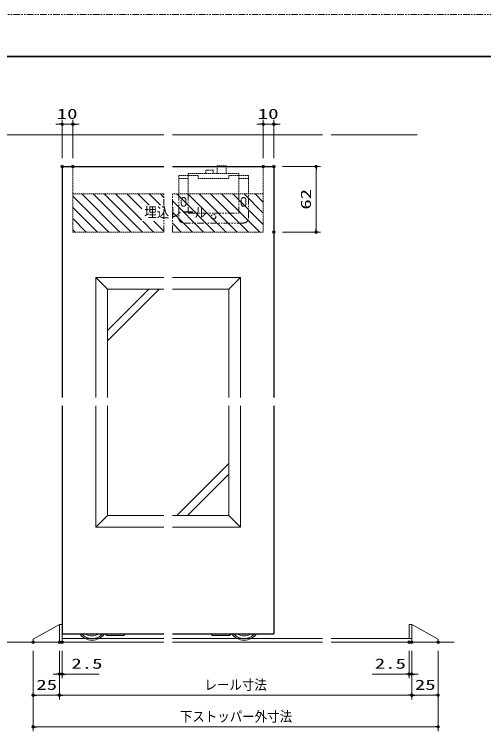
# Model space of a CAD drawing. Units: millimetres, scale not verified. Extents: x -1306 to 1306, y -607 to 607.
# Drawn here: x -681 to -237, y -84 to 594 of the extents above; entities that cross this region are included whole.
import ezdxf
from ezdxf.enums import TextEntityAlignment as Align

# ---------------------------------------------------------------- set-up
doc = ezdxf.new("R2010")
doc.units = ezdxf.units.MM
doc.header["$LTSCALE"] = 5
doc.header["$PDMODE"] = 32
doc.header["$PDSIZE"] = 2.5
doc.linetypes.add('USER1', pattern=[2.5, 1.25, -0.25, 0.25, -0.25, 0.25, -0.25])
doc.linetypes.add('USER2', pattern=[0.375, 0.25, -0.125])
for name, color, linetype, lineweight in [('0-1_線(黄)', 2, 'Continuous', 15), ('0-3_陰線', 1, 'USER1', 9), ('0-A_点線(青)', 4, 'USER2', 9), ('0-B_点線(水)', 4, 'USER2', 9), ('0-D_線(白)', 7, 'Continuous', 30), ('1-0_線(水)', 4, 'Continuous', 9), ('1-1_寸法線', 3, 'Continuous', 13), ('1-2_ハッチング', 6, 'Continuous', 9), ('1-4_DEFPOINTS', 7, 'Continuous', 5), ('1-5_0', 3, 'Continuous', 25), ('1-8_図面枠', 7, 'Continuous', 35)]:
    doc.layers.add(name, color=color, linetype=linetype, lineweight=lineweight)
doc.styles.add('ＭＳ ゴシック', font='')
doc.styles.get('ＭＳ ゴシック').set_extended_font_data('MS Gothic')

# ---------------------------------------------------------------- blocks, each defined once
blk = doc.blocks.new('_DOT')
at = {"layer": '1-5_0'}
blk.add_line((-2.5, 0), (-5, 0), dxfattribs=at)
for points in [[(0, 0), (-2.5, 0), (-2.48, 0.313)], [(0, 0), (-2.48, -0.313), (-2.5, 0)], [(0, 0), (-2.48, 0.313), (-2.421, 0.622)], [(0, 0), (-2.421, -0.622), (-2.48, -0.313)], [(0, 0), (-2.421, 0.622), (-2.324, 0.92)], [(0, 0), (-2.324, -0.92), (-2.421, -0.622)], [(0, 0), (-2.324, 0.92), (-2.191, 1.204)], [(0, 0), (-2.191, -1.204), (-2.324, -0.92)], [(0, 0), (-2.191, 1.204), (-2.023, 1.469)], [(0, 0), (-2.023, -1.469), (-2.191, -1.204)], [(0, 0), (-2.023, 1.469), (-1.822, 1.711)], [(0, 0), (-1.822, -1.711), (-2.023, -1.469)], [(0, 0), (-1.822, 1.711), (-1.594, 1.926)], [(0, 0), (-1.594, -1.926), (-1.822, -1.711)], [(0, 0), (-1.594, 1.926), (-1.34, 2.111)], [(0, 0), (-1.34, -2.111), (-1.594, -1.926)], [(0, 0), (-1.34, 2.111), (-1.064, 2.262)], [(0, 0), (-1.064, -2.262), (-1.34, -2.111)], [(0, 0), (-1.064, 2.262), (-0.773, 2.378)], [(0, 0), (-0.773, -2.378), (-1.064, -2.262)], [(0, 0), (-0.773, 2.378), (-0.468, 2.456)], [(0, 0), (-0.468, -2.456), (-0.773, -2.378)], [(0, 0), (-0.468, 2.456), (-0.157, 2.495)], [(0, 0), (-0.157, -2.495), (-0.468, -2.456)], [(0, 0), (-0.157, 2.495), (0.157, 2.495)], [(0, 0), (0.157, -2.495), (-0.157, -2.495)], [(0, 0), (0.157, 2.495), (0.468, 2.456)], [(0, 0), (0.468, 2.456), (0.773, 2.378)], [(0, 0), (0.773, 2.378), (1.064, 2.262)], [(0, 0), (1.064, 2.262), (1.34, 2.111)], [(0, 0), (1.34, 2.111), (1.594, 1.926)], [(0, 0), (1.594, 1.926), (1.822, 1.711)], [(0, 0), (1.822, 1.711), (2.023, 1.469)], [(0, 0), (2.023, 1.469), (2.191, 1.204)], [(0, 0), (2.191, 1.204), (2.324, 0.92)], [(0, 0), (2.324, 0.92), (2.421, 0.622)], [(0, 0), (2.421, 0.622), (2.48, 0.313)], [(0, 0), (2.48, 0.313), (2.5, 0)], [(0, 0), (0.468, -2.456), (0.157, -2.495)], [(0, 0), (0.773, -2.378), (0.468, -2.456)], [(0, 0), (1.064, -2.262), (0.773, -2.378)], [(0, 0), (1.34, -2.111), (1.064, -2.262)], [(0, 0), (1.594, -1.926), (1.34, -2.111)], [(0, 0), (1.822, -1.711), (1.594, -1.926)], [(0, 0), (2.023, -1.469), (1.822, -1.711)], [(0, 0), (2.191, -1.204), (2.023, -1.469)], [(0, 0), (2.324, -0.92), (2.191, -1.204)], [(0, 0), (2.421, -0.622), (2.324, -0.92)], [(0, 0), (2.48, -0.313), (2.421, -0.622)], [(0, 0), (2.5, 0), (2.48, -0.313)]]:
    blk.add_solid(points, dxfattribs=at)

msp = doc.modelspace()

# ---------------------------------------------------------------- linework, layer by layer
at = {"layer": '0-1_線(黄)'}
for p, q in [((-1235.181, 480.092), (-539.702, 480.092)), ((-531.702, 480.092), (-389.702, 480.092)), ((-381.702, 480.092), (-300.409, 480.092)), ((-1235.181, 0.092), (-539.702, 0.092)), ((-531.702, 0.092), (-389.702, 0.092)), ((-381.702, 0.092), (-265.212, 0.092))]:
    msp.add_line(p, q, dxfattribs=at)
at = {"layer": '0-3_陰線', "color": 4}
msp.add_line((387.036, 594), (-1292.964, 594), dxfattribs=at)
at = {"layer": '0-3_陰線'}
for p, q in [((-539.702, 388.092), (-539.702, 424.092)), ((-531.702, 388.092), (-531.702, 424.092)), ((-525.703, 424.092), (-525.703, 401.592)), ((-459.703, 401.592), (-459.703, 424.092)), ((-523.203, 418.592), (-523.203, 414.592)), ((-518.903, 418.592), (-518.903, 414.592)), ((-466.503, 418.592), (-466.503, 414.592)), ((-462.203, 418.592), (-462.203, 414.592)), ((-520.703, 396.592), (-464.703, 396.592))]:
    msp.add_line(p, q, dxfattribs=at)
msp.add_lwpolyline([(-516.703, 424.092), (-516.703, 406.092), (-468.703, 406.092), (-468.703, 424.092)], dxfattribs=at)
msp.add_circle((-492.703, 402.592), 2.15, dxfattribs=at)
for centre, radius, start, end in [((-521.053, 418.592), 2.15, 0, 180), ((-464.353, 418.592), 2.15, 0, 180), ((-521.053, 414.592), 2.15, 180, 0), ((-464.353, 414.592), 2.15, 180, 0), ((-520.703, 401.592), 5, 180, 270), ((-464.703, 401.592), 5, 270, 0)]:
    msp.add_arc(centre, radius, start, end, dxfattribs=at)
at = {"layer": '0-A_点線(青)'}
for p, q in [((-577.701, 6.592), (-576.701, 7.592)), ((-576.701, 8.092), (-576.701, 7.592)), ((-494.703, 8.092), (-494.703, 7.592)), ((-493.703, 6.592), (-494.703, 7.592))]:
    msp.add_line(p, q, dxfattribs=at)
for points in [[(-593.417, 6.592), (-593.701, 6.592), (-595.201, 8.092)], [(-477.987, 6.592), (-477.703, 6.592), (-476.203, 8.092)]]:
    msp.add_lwpolyline(points, dxfattribs=at)
at = {"layer": '0-B_点線(水)'}
for p, q in [((-625.701, 450.092), (-625.701, 388.092)), ((-489.203, 450.592), (-489.203, 443.592)), ((-445.703, 450.092), (-445.703, 388.092)), ((-525.703, 441.592), (-507.203, 441.592)), ((-525.703, 441.592), (-525.703, 424.092)), ((-516.703, 443.592), (-468.703, 443.592)), ((-516.703, 443.592), (-516.703, 424.092)), ((-507.203, 438.592), (-507.203, 441.592)), ((-493.003, 446.592), (-493.003, 443.592)), ((-459.703, 441.592), (-478.203, 441.592)), ((-478.203, 438.592), (-478.203, 441.592)), ((-468.703, 424.092), (-468.703, 443.592)), ((-459.703, 424.092), (-459.703, 441.592)), ((-525.703, 438.592), (-516.703, 438.592)), ((-507.203, 438.592), (-478.203, 438.592)), ((-459.703, 438.592), (-468.703, 438.592)), ((-625.701, 424.092), (-539.702, 424.092)), ((-531.702, 424.092), (-445.703, 424.092)), ((-625.701, 388.092), (-539.702, 388.092)), ((-531.702, 388.092), (-445.703, 388.092))]:
    msp.add_line(p, q, dxfattribs=at)
for points in [[(-489.203, 450.592), (-480.703, 450.592), (-480.703, 443.592)], [(-493.003, 446.592), (-500.003, 446.592), (-500.003, 443.592)]]:
    msp.add_lwpolyline(points, dxfattribs=at)
at = {"layer": '0-D_線(白)'}
for p, q in [((-635.701, 450.092), (-539.702, 450.092)), ((-635.701, 450.092), (-635.701, 231.777)), ((-531.702, 450.092), (-435.703, 450.092)), ((-435.703, 450.092), (-435.703, 231.777)), ((-635.701, 223.777), (-635.701, 72.275)), ((-635.701, 223.777), (-635.701, 8.092)), ((-435.703, 223.777), (-435.703, 8.092)), ((-635.701, 64.275), (-635.701, 8.092)), ((-635.701, 8.092), (-539.702, 8.092)), ((-531.702, 8.092), (-435.703, 8.092))]:
    msp.add_line(p, q, dxfattribs=at)
at = {"layer": '1-0_線(水)'}
for p, q in [((-554.001, 334.093), (-593.001, 295.093)), ((-544.001, 334.093), (-593.001, 285.093)), ((-478.403, 169.092), (-527.403, 120.092)), ((-478.403, 159.092), (-517.403, 120.092)), ((-638.201, 17.092), (-638.201, 0.092)), ((-635.701, 17.092), (-635.701, 0.092)), ((-307.955, 17.092), (-307.955, 3.592)), ((-305.455, 17.092), (-305.455, 0.092)), ((-663.201, 0.092), (-663.201, 3.092)), ((-663.201, 0.092), (-663.201, 3.092)), ((-539.702, 3.592), (-635.701, 3.592)), ((-577.701, 6.592), (-593.417, 6.592)), ((-389.702, 3.592), (-531.702, 3.592)), ((-493.703, 6.592), (-477.987, 6.592)), ((-305.455, 3.592), (-381.702, 3.592)), ((-280.455, 0.092), (-280.455, 3.092)), ((-280.455, 0.092), (-280.455, 3.068))]:
    msp.add_line(p, q, dxfattribs=at)
for points in [[(-635.701, 17.092), (-638.201, 17.092), (-663.201, 3.092)], [(-307.955, 17.092), (-305.455, 17.092), (-280.455, 3.092)]]:
    msp.add_lwpolyline(points, dxfattribs=at)
for centre, radius, start, end in [((-607.501, 16.592), 14.5, 215.8883, 270), ((-607.501, 16.592), 13, 220.83222, 319.16778), ((-607.701, 16.592), 10.5, 234.04943, 305.95057), ((-607.501, 16.592), 14.5, 270, 324.1117), ((-463.903, 16.592), 14.5, 215.8883, 270), ((-463.903, 16.592), 13, 220.83222, 319.16778), ((-463.703, 16.592), 10.5, 234.04943, 305.95057), ((-463.903, 16.592), 14.5, 270, 324.1117)]:
    msp.add_arc(centre, radius, start, end, dxfattribs=at)
at = {"layer": '1-1_寸法線'}
for p, q in [((-638.701, 490.092), (-641.701, 490.092)), ((-635.701, 458.092), (-635.701, 494.092)), ((-635.701, 490.092), (-625.701, 490.092)), ((-625.701, 458.092), (-625.701, 494.092)), ((-622.701, 490.092), (-619.701, 490.092)), ((-448.703, 490.092), (-451.703, 490.092)), ((-445.703, 458.092), (-445.703, 494.092)), ((-445.703, 490.092), (-435.703, 490.092)), ((-435.703, 458.092), (-435.703, 494.092)), ((-432.703, 490.092), (-429.703, 490.092)), ((-427.703, 450.092), (-391.703, 450.092)), ((-395.703, 447.092), (-395.703, 391.092)), ((-427.703, 388.092), (-391.703, 388.092)), ((-593.001, 334.093), (-604.001, 345.093)), ((-604.001, 345.093), (-539.702, 345.093)), ((-604.001, 231.777), (-604.001, 345.093)), ((-531.702, 345.093), (-467.403, 345.093)), ((-478.403, 334.093), (-467.403, 345.093)), ((-467.403, 345.093), (-467.403, 231.777)), ((-593.001, 334.093), (-539.702, 334.093)), ((-593.001, 231.777), (-593.001, 334.093)), ((-531.702, 334.093), (-478.403, 334.093)), ((-478.403, 334.093), (-478.403, 231.777)), ((-604.001, 109.092), (-604.001, 223.777)), ((-593.001, 120.092), (-593.001, 223.777)), ((-478.403, 223.777), (-478.403, 120.092)), ((-467.403, 223.777), (-467.403, 109.092)), ((-593.001, 120.092), (-604.001, 109.092)), ((-539.702, 120.092), (-593.001, 120.092)), ((-478.403, 120.092), (-531.702, 120.092)), ((-478.403, 120.092), (-467.403, 109.092)), ((-539.702, 109.092), (-604.001, 109.092)), ((-467.403, 109.092), (-531.702, 109.092)), ((-663.201, -7.908), (-663.201, -53.908)), ((-663.201, -7.908), (-663.201, -83.908)), ((-638.201, -7.908), (-638.201, -53.908)), ((-638.201, -7.908), (-638.201, -33.908)), ((-638.201, -7.908), (-638.201, -53.908)), ((-635.701, -7.908), (-635.701, -33.908)), ((-307.955, -7.908), (-307.955, -33.908)), ((-305.455, -7.908), (-305.455, -53.908)), ((-305.455, -7.908), (-305.455, -53.908)), ((-305.455, -7.908), (-305.455, -33.908)), ((-280.455, -7.908), (-280.455, -53.908)), ((-280.455, -7.908), (-280.455, -83.908)), ((-641.201, -29.908), (-644.201, -29.908)), ((-638.201, -29.908), (-635.701, -29.908)), ((-632.701, -29.908), (-600.748, -29.908)), ((-310.955, -29.908), (-342.907, -29.908)), ((-305.455, -29.908), (-307.955, -29.908)), ((-302.455, -29.908), (-299.455, -29.908)), ((-641.201, -49.908), (-660.201, -49.908)), ((-308.455, -49.908), (-635.201, -49.908)), ((-283.455, -49.908), (-302.455, -49.908)), ((-283.455, -79.908), (-660.201, -79.908))]:
    msp.add_line(p, q, dxfattribs=at)
at = {"layer": '1-2_ハッチング'}
for p, q in [((-591.817, 388.092), (-625.701, 421.975)), ((-581.21, 388.092), (-617.21, 424.092)), ((-570.603, 388.092), (-606.603, 424.092)), ((-559.997, 388.092), (-595.997, 424.092)), ((-560.637, 399.338), (-585.39, 424.092)), ((-560.637, 409.945), (-574.784, 424.092)), ((-553.493, 413.407), (-564.177, 424.092)), ((-542.886, 413.407), (-553.57, 424.092)), ((-539.702, 420.829), (-542.964, 424.092)), ((-491.525, 388.092), (-527.525, 424.092)), ((-480.918, 388.092), (-516.918, 424.092)), ((-470.311, 388.092), (-506.311, 424.092)), ((-459.705, 388.092), (-495.705, 424.092)), ((-449.098, 388.092), (-485.098, 424.092)), ((-445.703, 395.303), (-474.492, 424.092)), ((-445.703, 405.909), (-463.885, 424.092)), ((-445.703, 416.516), (-453.278, 424.092)), ((-502.131, 388.092), (-531.702, 417.662)), ((-602.423, 388.092), (-625.701, 411.369)), ((-512.738, 388.092), (-531.702, 407.055)), ((-613.03, 388.092), (-625.701, 400.762)), ((-549.39, 388.092), (-559.706, 398.407)), ((-539.702, 389.01), (-549.099, 398.407)), ((-523.344, 388.092), (-531.702, 396.449)), ((-623.636, 388.092), (-625.701, 390.156))]:
    msp.add_line(p, q, dxfattribs=at)
at = {"layer": '1-4_DEFPOINTS'}
for p in [(-625.701, 490.092), (-435.703, 490.092), (-635.701, 450.092), (-625.701, 450.092), (-445.703, 450.092), (-435.703, 450.092), (-435.703, 450.092), (-435.703, 388.092), (-395.703, 388.092), (-663.201, 0.092), (-638.201, 0.092), (-635.701, 0.092), (-307.955, 0.092), (-305.455, 0.092), (-280.455, 0.092), (-638.201, -29.908), (-307.955, -29.908), (-663.201, -49.908), (-638.201, -49.908), (-305.455, -49.908), (-663.201, -79.908)]:
    msp.add_point(p, dxfattribs=at)
at = {"layer": '1-8_図面枠'}
msp.add_lwpolyline([(-1252.964, -554), (347.036, -554), (347.036, 554), (-1252.964, 554)], close=True, dxfattribs=at)

# ---------------------------------------------------------------- block references
at = {"layer": '1-1_寸法線', "xscale": 0.6, "yscale": 0.6}
for p in [(-635.701, 490.092), (-445.703, 490.092), (-638.201, -29.908), (-307.955, -29.908), (-638.201, -49.908), (-305.455, -49.908), (-280.455, -49.908), (-280.455, -79.908)]:
    msp.add_blockref('_DOT', p, dxfattribs=at)
for p, rotation in [((-625.701, 490.092), 180), ((-435.703, 490.092), 180), ((-395.703, 450.092), 90), ((-395.703, 388.092), 270), ((-635.701, -29.908), 180), ((-305.455, -29.908), 180), ((-663.201, -49.908), 180), ((-638.201, -49.908), 180), ((-305.455, -49.908), 180), ((-663.201, -79.908), 180)]:
    msp.add_blockref('_DOT', p, dxfattribs=dict(at, rotation=rotation))

# ---------------------------------------------------------------- texts
at = {"layer": '1-1_寸法線', "style": 'ＭＳ ゴシック'}
for s, width, p in [('10', 1.5, (-640.939, 492.241)), ('10', 1.5, (-450.941, 492.241)), ('埋込レール', 0.9, (-558.137, 399.057)), ('2.5', 1.5, (-627.129, -27.759)), ('2.5', 1.5, (-340.335, -27.759)), ('レール寸法', 0.9, (-501.35, -47.759)), ('25', 1.5, (-660.224, -47.759)), ('25', 1.5, (-302.478, -47.759)), ('下ストッパー外寸法', 0.9, (-524.6, -77.759))]:
    msp.add_text(s, height=9.604, dxfattribs=dict(at, width=width)).set_placement(p, align=Align.BOTTOM_LEFT)
at = {"layer": '1-1_寸法線', "style": 'ＭＳ ゴシック', "width": 1.5}
msp.add_text('62', height=9.604, rotation=90, dxfattribs=at).set_placement((-397.852, 409.33), align=Align.BOTTOM_LEFT)

doc.saveas('drawing.dxf')
